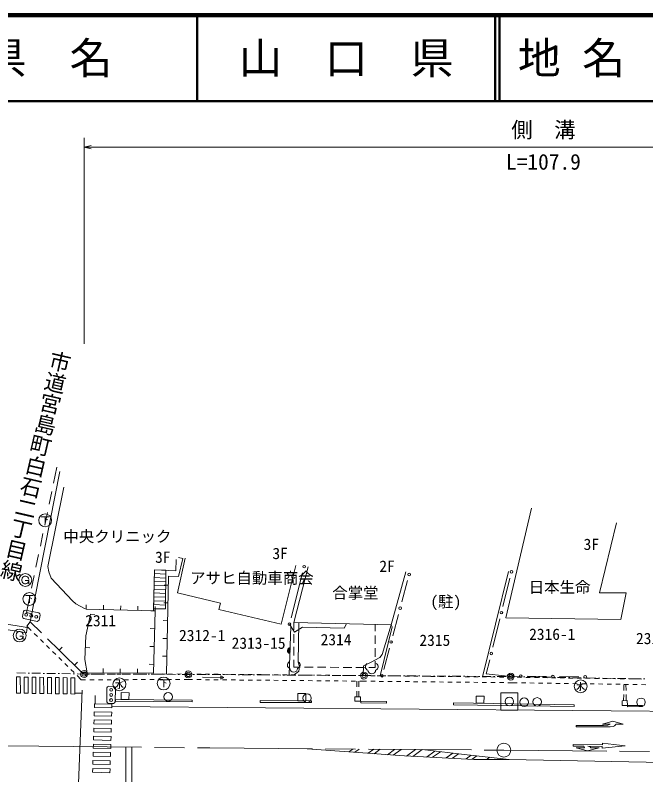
# Model space of a CAD drawing. Units: millimetres, scale not verified. Extents: x 40000 to 680000, y 20000 to 380000.
# Drawn here: x 311784 to 385298, y 291478 to 380000 of the extents above; entities that cross this region are included whole.
import ezdxf
from ezdxf.enums import TextEntityAlignment as Align

# ---------------------------------------------------------------- set-up
doc = ezdxf.new("R2010")
doc.units = ezdxf.units.MM
doc.header["$LTSCALE"] = 1000
doc.header["$PDMODE"] = 32
doc.header["$PDSIZE"] = 500
doc.linetypes.add('CHAIN', pattern=[18.5, 12, -1.5, 3.5, -1.5])
for name, color, linetype, lineweight in [('M-BGD', 7, 'Continuous', 13), ('M-BGD-EXST', 7, 'Continuous', 13), ('M-BMK', 2, 'CHAIN', 13), ('M-BMK-OTRS', 5, 'Continuous', 13), ('M-BMK-ROW', 30, 'Continuous', 13), ('M-BMK-SRVR', 3, 'Continuous', 13), ('M-STR-HTXT', 7, 'Continuous', 13), ('M-STR-STRC', 7, 'Continuous', 13), ('M-TTL', 2, 'Continuous', 140), ('M-TTL-LINE', 7, 'Continuous', 50)]:
    doc.layers.add(name, color=color, linetype=linetype, lineweight=lineweight)
doc.layers.add('M-BMK-HTXT', color=7, linetype='Continuous')
doc.layers.add('M-TTL-TXT', color=7, linetype='Continuous')
doc.styles.add('@ＭＳ ゴシック', font='')
doc.styles.add('ＭＳ ゴシック', font='')
doc.styles.get('@ＭＳ ゴシック').set_extended_font_data('@MS Gothic')
doc.styles.get('ＭＳ ゴシック').set_extended_font_data('MS Gothic')

msp = doc.modelspace()

# ---------------------------------------------------------------- linework, layer by layer
at = {"layer": 'M-BGD'}
for p, q in [((316989, 326817), (313521, 309315)), ((316249, 325467), (316637, 327328)), ((315739, 323019), (316045, 324488)), ((315229, 320572), (315535, 322040)), ((314720, 318124), (315026, 319593)), ((314210, 315677), (314516, 317145)), ((331328, 316694), (330841, 316807)), ((366266, 302891), (369310, 315168)), ((313700, 313229), (314006, 314698)), ((327997, 314469), (329353, 314411)), ((328007, 314919), (329358, 314862)), ((345281, 315003), (343938, 309753)), ((369463, 314404), (368646, 311104)), ((327979, 313569), (329342, 313511)), ((327988, 314019), (329347, 313961)), ((329649, 313574), (329149, 313586)), ((357513, 314103), (356848, 311618)), ((327961, 312669), (329332, 312611)), ((327970, 313119), (329337, 313061)), ((313108, 310389), (313496, 312250)), ((327943, 311769), (329321, 311710)), ((327952, 312219), (329327, 312161)), ((320057, 310795), (320070, 311295)), ((320057, 310795), (320070, 311295)), ((328085, 310575), (320057, 310795)), ((322064, 310740), (322078, 311240)), ((324071, 310685), (324085, 311185)), ((326078, 310630), (326092, 311130)), ((327925, 310869), (329238, 310813)), ((327934, 311319), (329316, 311260)), ((328085, 310575), (328099, 311075)), ((329600, 311504), (329100, 311516)), ((312741, 310508), (312618, 309921)), ((312978, 310663), (314544, 310335)), ((313707, 310255), (313108, 310389)), ((314576, 309511), (314699, 310098)), ((320566, 310214), (321055, 310111)), ((328085, 310575), (327586, 310589)), ((356460, 310169), (355794, 307683)), ((314339, 309356), (312773, 309684)), ((313521, 309315), (313159, 308793)), ((314855, 308012), (313521, 309315)), ((329551, 309434), (329051, 309445)), ((344273, 309219), (344270, 308374)), ((353761, 308231), (353759, 308987)), ((368286, 309648), (367469, 306348)), ((313159, 308793), (313655, 308304)), ((328030, 308499), (327530, 308513)), ((343914, 308774), (343741, 303117)), ((314011, 307953), (314367, 307602)), ((314724, 307251), (315080, 306900)), ((316905, 306011), (315570, 307314)), ((329502, 307363), (329003, 307375)), ((344269, 307874), (344266, 306874)), ((353763, 306731), (353761, 307731)), ((315436, 306549), (315792, 306198)), ((316905, 306011), (317255, 306368)), ((319973, 306296), (320473, 306274)), ((327975, 306423), (327475, 306436)), ((344265, 306374), (344262, 305374)), ((316148, 305847), (316504, 305497)), ((353765, 305231), (353764, 306231)), ((355406, 306234), (354741, 303748)), ((316861, 305146), (317217, 304795)), ((318698, 304254), (319048, 304611)), ((329454, 305293), (328954, 305304)), ((344260, 304874), (344258, 304028)), ((353767, 303975), (353766, 304731)), ((367109, 304891), (366701, 303241)), ((317573, 304444), (317929, 304093)), ((318285, 303742), (318641, 303391)), ((322029, 303349), (322033, 303849)), ((324029, 303335), (324033, 303835)), ((326029, 303322), (326033, 303822)), ((327919, 304347), (327419, 304360)), ((344258, 304028), (345013, 304024)), ((345513, 304021), (346513, 304016)), ((347013, 304013), (348013, 304007)), ((348513, 304005), (349513, 303999)), ((350013, 303996), (351013, 303991)), ((351513, 303988), (352513, 303982)), ((353013, 303979), (353767, 303975)), ((318998, 303040), (319494, 302551)), ((319595, 303375), (319729, 303226)), ((319729, 303226), (319758, 303198)), ((319758, 303198), (320120, 303199)), ((320620, 303200), (321120, 303201)), ((321620, 303202), (322120, 303204)), ((322620, 303205), (323120, 303206)), ((323620, 303208), (324120, 303209)), ((324620, 303210), (325120, 303211)), ((325620, 303213), (326120, 303214)), ((326620, 303215), (327120, 303216)), ((327620, 303218), (328120, 303219)), ((328620, 303220), (329120, 303222)), ((329405, 303222), (328905, 303234)), ((329620, 303223), (330120, 303224)), ((330620, 303225), (331120, 303227)), ((331620, 303228), (331983, 303229)), ((331983, 303229), (332455, 303224)), ((332955, 303220), (333455, 303215)), ((333621, 302843), (336121, 302817)), ((333955, 303210), (334455, 303205)), ((334955, 303201), (335455, 303196)), ((335744, 302633), (335748, 303008)), ((336121, 302817), (335744, 302633)), ((335748, 303008), (336121, 302817)), ((335955, 303191), (336455, 303186)), ((336955, 303182), (337455, 303177)), ((337955, 303172), (338455, 303167)), ((338955, 303163), (339455, 303158)), ((339955, 303153), (340455, 303148)), ((340955, 303144), (341455, 303139)), ((341955, 303134), (342455, 303129)), ((342955, 303125), (343455, 303120)), ((343955, 303115), (344455, 303110)), ((344955, 303106), (345455, 303101)), ((345955, 303096), (346455, 303091)), ((346955, 303087), (347455, 303082)), ((347955, 303077), (348455, 303072)), ((348955, 303068), (349455, 303063)), ((349954, 303058), (350454, 303053)), ((350954, 303049), (351454, 303044)), ((351954, 303039), (352427, 303035)), ((352427, 303035), (352741, 303031)), ((353241, 303026), (353741, 303021)), ((354241, 303016), (354740, 303010)), ((355240, 303005), (355740, 303000)), ((356240, 302995), (356740, 302990)), ((357240, 302985), (357740, 302979)), ((358240, 302974), (358740, 302969)), ((359240, 302964), (359740, 302959)), ((360240, 302953), (360740, 302948)), ((361240, 302943), (361740, 302938)), ((362240, 302933), (362740, 302927)), ((363240, 302922), (363740, 302917)), ((364240, 302912), (364740, 302907)), ((365240, 302901), (365740, 302896)), ((366240, 302891), (366740, 302886)), ((366701, 303241), (368837, 303006)), ((367240, 302881), (367740, 302875)), ((368240, 302870), (368740, 302865)), ((368837, 303006), (369965, 302992)), ((369240, 302860), (369553, 302857)), ((369553, 302857), (369803, 302853)), ((370303, 302846), (370803, 302839)), ((371303, 302831), (371803, 302824)), ((371464, 302973), (373721, 302944)), ((372303, 302817), (372803, 302810)), ((373303, 302802), (373803, 302795)), ((374303, 302788), (374803, 302781)), ((375220, 302925), (377477, 302897)), ((375303, 302773), (375803, 302766)), ((376303, 302759), (376803, 302752)), ((319494, 302551), (319987, 302552)), ((320487, 302553), (320987, 302555)), ((321487, 302556), (321987, 302557)), ((322487, 302559), (322987, 302560)), ((323487, 302561), (323987, 302562)), ((324487, 302564), (324987, 302565)), ((325487, 302566), (325987, 302567)), ((326487, 302569), (326987, 302570)), ((327487, 302571), (327987, 302572)), ((328487, 302574), (328987, 302575)), ((329487, 302576), (329987, 302578)), ((330487, 302579), (330987, 302580)), ((331487, 302581), (331980, 302583)), ((331980, 302583), (332451, 302578)), ((332951, 302573), (333451, 302569)), ((333951, 302564), (334451, 302559)), ((334951, 302554), (335451, 302550)), ((335951, 302545), (336451, 302540)), ((336951, 302535), (337451, 302531)), ((337951, 302526), (338451, 302521)), ((338951, 302516), (339451, 302512)), ((339951, 302507), (340451, 302502)), ((340951, 302497), (341451, 302493)), ((341951, 302488), (342450, 302483)), ((342950, 302478), (343450, 302474)), ((343950, 302469), (344450, 302464)), ((344950, 302459), (345450, 302455)), ((345950, 302450), (346450, 302445)), ((346950, 302440), (347450, 302436)), ((347950, 302431), (348450, 302426)), ((348950, 302421), (349450, 302417)), ((349950, 302412), (350450, 302407)), ((350950, 302402), (351450, 302398)), ((351626, 302396), (351619, 301729)), ((351862, 302394), (351862, 301727)), ((351950, 302393), (352421, 302388)), ((352421, 302388), (352733, 302385)), ((353233, 302380), (353733, 302375)), ((354233, 302370), (354733, 302364)), ((355233, 302359), (355733, 302354)), ((356233, 302349), (356733, 302344)), ((357233, 302338), (357733, 302333)), ((358233, 302328), (358733, 302323)), ((359233, 302318), (359733, 302312)), ((360233, 302307), (360733, 302302)), ((361233, 302297), (361733, 302292)), ((362233, 302286), (362733, 302281)), ((363233, 302276), (363733, 302271)), ((364233, 302266), (364733, 302261)), ((365233, 302255), (365733, 302250)), ((366233, 302245), (366733, 302240)), ((367233, 302235), (367733, 302229)), ((368233, 302224), (368733, 302219)), ((369232, 302214), (369545, 302211)), ((369545, 302211), (370295, 302200)), ((370795, 302192), (371295, 302185)), ((371795, 302178), (372295, 302171)), ((372795, 302163), (373295, 302156)), ((373795, 302149), (374295, 302142)), ((374795, 302134), (375295, 302127)), ((375795, 302120), (376295, 302113)), ((376794, 302105), (377294, 302098)), ((377303, 302744), (377803, 302737)), ((377794, 302091), (378294, 302084)), ((378303, 302730), (378802, 302723)), ((378794, 302076), (379294, 302069)), ((379302, 302715), (379802, 302708)), ((379794, 302062), (380294, 302055)), ((380302, 302701), (380802, 302694)), ((380794, 302047), (381294, 302040)), ((381302, 302686), (381802, 302679)), ((381794, 302033), (382294, 302026)), ((382302, 302672), (382802, 302665)), ((382735, 302019), (382728, 301321)), ((382794, 302018), (383294, 302011)), ((382982, 302016), (382989, 301322)), ((383302, 302657), (383802, 302650)), ((383794, 302004), (384294, 301997)), ((384302, 302643), (384802, 302636)), ((384794, 301989), (385294, 301982)), ((322456, 299996), (322481, 301596)), ((323285, 301783), (322685, 301793)), ((323481, 301580), (323456, 299980)), ((351613, 301230), (351605, 300563)), ((351861, 301227), (351861, 300561)), ((368390, 299023), (368390, 301023)), ((368390, 301023), (370390, 301023)), ((370390, 301023), (370390, 299023)), ((382722, 300821), (382714, 300122)), ((382994, 300822), (383001, 300128)), ((322652, 299793), (323252, 299784)), ((370390, 299023), (368390, 299023))]:
    msp.add_line(p, q, dxfattribs=at)
for points in [[(317467, 324989), (315601, 315760), (315695, 315126), (315965, 314399), (318461, 311771), (318849, 311398), (319846, 310864), (320057, 310795)], [(371986, 322538), (368973, 309772), (382369, 309595), (383023, 312680), (379908, 312680), (381870, 320832)], [(327919, 310580), (328016, 315369), (330527, 315263), (330568, 316569)], [(331328, 316694), (330836, 314575), (329673, 314610), (329405, 303222)], [(331612, 316711), (330698, 312681), (335724, 311475), (335510, 310732), (342780, 309050), (344512, 315869)], [(345950, 315711), (344273, 309219), (355630, 308941), (357324, 315143)], [(328085, 310575), (327891, 303309), (320167, 303362), (319911, 304902), (320036, 307690), (320566, 310214)], [(350388, 309069), (350123, 308574), (345294, 308683), (344344, 308107), (343752, 309026)], [(344847, 309205), (344771, 304589), (344927, 304090), (344849, 303545), (344615, 303358), (344272, 303112)], [(352346, 303039), (352381, 304162), (353281, 304598), (354285, 305159), (354548, 305481), (355630, 308941)], [(355630, 308941), (355733, 308739), (354337, 303025)], [(320167, 303362), (319595, 303375), (316905, 306011)]]:
    msp.add_lwpolyline(points, dxfattribs=at)
for points in [[(328016, 315369), (329363, 315312), (329311, 310814), (327924, 310794)], [(310104, 309149), (313192, 308646), (313092, 308035), (310004, 308538)], [(324131, 300249), (325045, 300240), (325054, 301048), (324140, 301058)], [(323486, 300256), (332413, 300164), (332411, 299984), (323484, 300075)], [(340356, 300123), (346332, 300095), (346331, 299887), (340355, 299915)], [(344718, 300102), (345651, 300098), (345655, 300951), (344722, 300955)], [(351379, 300565), (352025, 300560), (352021, 300055), (351375, 300060)], [(365506, 299823), (366427, 299809), (366440, 300633), (365518, 300647)], [(382542, 300118), (383141, 300132), (383154, 299552), (382554, 299539)], [(352062, 300055), (355067, 300034), (355066, 299834), (352061, 299854)], [(362868, 299862), (376941, 299650), (376937, 299427), (362864, 299640)], [(383167, 299552), (384925, 299566), (384926, 299426), (383168, 299413)]]:
    msp.add_lwpolyline(points, close=True, dxfattribs=at)
for centre, radius in [((345467, 315730), 150), ((369643, 315132), 150), ((357707, 314828), 150), ((356654, 310893), 150), ((313071, 310133), 167), ((313658, 310010), 167), ((314246, 309887), 167), ((368466, 310376), 150), ((343752, 309026), 150), ((355600, 306959), 150), ((367289, 305620), 150), ((354547, 303024), 150), ((370715, 302982), 150), ((374471, 302935), 150), ((378227, 302887), 150), ((322978, 301388), 167), ((329626, 300560), 500), ((322959, 300188), 167), ((322969, 300788), 167), ((345806, 300420), 500), ((369390, 300023), 500), ((371111, 299933), 500), ((372641, 299968), 500), ((384739, 299925), 500)]:
    msp.add_circle(centre, radius, dxfattribs=at)
for centre, radius, start, end in [((312926, 309953), 310, 185.98214, 240.34327), ((313006, 310362), 302, 95.28831, 151.0371), ((314381, 310059), 320, 6.95928, 59.36612), ((314301, 309672), 318, 276.73293, 329.59247), ((343882, 305944), 354, 97.04242, 259.4476), ((343882, 305944), 283, 99.26646, 257.22356), ((343882, 305944), 212, 103.01279, 253.47723), ((343882, 305944), 142, 110.72451, 245.7655), ((343882, 305944), 100, 121.04218, 235.44784), ((343910, 304267), 402, 116.08703, 255.33416), ((344606, 304267), 402, 284.66584, 63.91297), ((344258, 303878), 450, 180, 0), ((353007, 304070), 402, 116.08703, 255.33416), ((353355, 303681), 450, 180, 0), ((353704, 304070), 402, 284.66584, 63.91297), ((322775, 301497), 310, 106.89743, 161.25856), ((323191, 301496), 302, 16.2036, 71.95239), ((322759, 300093), 318, 197.64822, 250.50777), ((323154, 300088), 320, 287.87458, 340.28141)]:
    msp.add_arc(centre, radius, start, end, dxfattribs=at)
at = {"layer": 'M-BGD-EXST'}
for p, q in [((314826, 321552), (315726, 321552)), ((315276, 321552), (315276, 320689)), ((315276, 321327), (315576, 321177)), ((312588, 314403), (312550, 314253)), ((312663, 314516), (312588, 314403)), ((312775, 314591), (312663, 314516)), ((312888, 314628), (312775, 314591)), ((313038, 314628), (312888, 314628)), ((313150, 314591), (313038, 314628)), ((313263, 314516), (313150, 314591)), ((313338, 314403), (313263, 314516)), ((313375, 314253), (313338, 314403)), ((312550, 314253), (312550, 314103)), ((312550, 314103), (312588, 313953)), ((312588, 313953), (312663, 313841)), ((312663, 313841), (312775, 313766)), ((312775, 313766), (312888, 313728)), ((312888, 313728), (313038, 313728)), ((312963, 314103), (313375, 314103)), ((313038, 313728), (313150, 313766)), ((313150, 313766), (313263, 313841)), ((313263, 313841), (313338, 313953)), ((313338, 313953), (313375, 314103)), ((313375, 314103), (313375, 313728)), ((312987, 312379), (313887, 312379)), ((313437, 312379), (313437, 311517)), ((313437, 312154), (313737, 312004)), ((312120, 308123), (312007, 308048)), ((312232, 308161), (312120, 308123)), ((312382, 308161), (312232, 308161)), ((312495, 308123), (312382, 308161)), ((312607, 308048), (312495, 308123)), ((311932, 307936), (311895, 307786)), ((311895, 307786), (311895, 307636)), ((311895, 307636), (311932, 307486)), ((312007, 308048), (311932, 307936)), ((311932, 307486), (312007, 307373)), ((312007, 307373), (312120, 307298)), ((312120, 307298), (312232, 307261)), ((312232, 307261), (312382, 307261)), ((312307, 307636), (312720, 307636)), ((312382, 307261), (312495, 307298)), ((312495, 307298), (312607, 307373)), ((312682, 307936), (312607, 308048)), ((312607, 307373), (312682, 307486)), ((312720, 307786), (312682, 307936)), ((312682, 307486), (312720, 307636)), ((312720, 307636), (312720, 307261)), ((323485, 302212), (323860, 302212)), ((323785, 301987), (323672, 301799)), ((323860, 302212), (323785, 301987)), ((323935, 302512), (323935, 301537)), ((324385, 302362), (323972, 302212)), ((323972, 302212), (324122, 301874)), ((324122, 301874), (324235, 301762)), ((328645, 302536), (329545, 302536)), ((329095, 302536), (329095, 301673)), ((329095, 302311), (329395, 302161)), ((377253, 301977), (377628, 301977)), ((377628, 301977), (377553, 301752)), ((377703, 302277), (377703, 301302)), ((378153, 302127), (377740, 301977)), ((377740, 301977), (377890, 301639)), ((323672, 301799), (323485, 301649)), ((323935, 301537), (323747, 301574)), ((324235, 301762), (324385, 301649)), ((377440, 301564), (377253, 301414)), ((377553, 301752), (377440, 301564)), ((377703, 301302), (377515, 301339)), ((377890, 301639), (378003, 301527)), ((378003, 301527), (378153, 301414))]:
    msp.add_line(p, q, dxfattribs=at)
for centre in [(315276, 321139), (312963, 314178), (313437, 311967), (312307, 307711), (323935, 302024), (329095, 302123), (377703, 301789)]:
    msp.add_circle(centre, 750, dxfattribs=at)
at = {"layer": 'M-BMK'}
msp.add_lwpolyline([(73097, 327118), (169582, 300146), (187882, 294971), (245176, 295060), (268760, 294979), (314522, 294824), (334460, 294605), (368746, 294348), (413659, 293936), (425220, 293728), (445230, 293540), (467397, 293241)], dxfattribs=at)
at = {"layer": 'M-BMK-OTRS'}
msp.add_lwpolyline([(323053, 299442), (412608, 298661), (414584, 298763), (423591, 299798), (433191, 300942), (438706, 301536), (459212, 301362), (473457, 301289)], dxfattribs=at)
at = {"layer": 'M-BMK-ROW'}
for p, q in [((311991, 303353), (312991, 303336)), ((313291, 303331), (313441, 303329)), ((313741, 303324), (314741, 303308)), ((315041, 303303), (315191, 303300)), ((315491, 303295), (316491, 303279)), ((316791, 303274), (316941, 303272)), ((317240, 303267), (318240, 303250)), ((318540, 303246), (318690, 303243)), ((318990, 303238), (319813, 303225)), ((319813, 303225), (319990, 303224)), ((320290, 303223), (320440, 303222)), ((320740, 303221), (321740, 303218)), ((322040, 303217), (322190, 303216)), ((322490, 303215), (323490, 303211)), ((323790, 303210), (323940, 303210)), ((324240, 303209), (325240, 303205)), ((325540, 303204), (325690, 303203)), ((325990, 303202), (326990, 303199)), ((327290, 303198), (327440, 303197)), ((327740, 303196), (328740, 303192)), ((329040, 303191), (329190, 303191)), ((329490, 303190), (330490, 303186)), ((330790, 303185), (330940, 303185)), ((331240, 303183), (331961, 303181)), ((331961, 303181), (332240, 303179)), ((332540, 303177), (332690, 303176)), ((332990, 303174), (333990, 303167)), ((334290, 303165), (334440, 303164)), ((334740, 303161), (335740, 303154)), ((336040, 303152), (336190, 303151)), ((336490, 303149), (337490, 303142)), ((337790, 303140), (337940, 303139)), ((338240, 303137), (339240, 303130)), ((339540, 303128), (339690, 303127)), ((339990, 303125), (340990, 303118)), ((341290, 303116), (341440, 303115)), ((341740, 303113), (342740, 303106)), ((343040, 303104), (343190, 303103)), ((343490, 303101), (344490, 303094)), ((344790, 303091), (344940, 303090)), ((345240, 303088), (346240, 303081)), ((346540, 303079), (346690, 303078)), ((346990, 303076), (347990, 303069)), ((348290, 303067), (348440, 303066)), ((348740, 303064), (349740, 303057)), ((350040, 303055), (350190, 303054)), ((350490, 303052), (351490, 303045)), ((351790, 303043), (351940, 303042)), ((352240, 303040), (352445, 303038)), ((352445, 303038), (353240, 303033)), ((353540, 303031), (353690, 303030)), ((353990, 303028), (354989, 303021)), ((355289, 303019), (355439, 303018)), ((355739, 303016), (356739, 303009)), ((357039, 303007), (357189, 303006)), ((357489, 303004), (358489, 302997)), ((358789, 302995), (358939, 302994)), ((359239, 302992), (360239, 302986)), ((360539, 302984), (360689, 302983)), ((360989, 302980), (361989, 302974)), ((362289, 302972), (362439, 302971)), ((362739, 302969), (363739, 302962)), ((364039, 302960), (364189, 302959)), ((364489, 302957), (365489, 302950)), ((365789, 302948), (365939, 302947)), ((366239, 302945), (367239, 302938)), ((367539, 302936), (367689, 302935)), ((367989, 302933), (368989, 302927)), ((369289, 302925), (369439, 302924)), ((369739, 302920), (370739, 302902)), ((371039, 302897), (371189, 302894)), ((371489, 302889), (372489, 302871)), ((372789, 302866), (372939, 302864)), ((373239, 302858), (374238, 302841)), ((374538, 302836), (374688, 302833)), ((374988, 302828), (375988, 302810)), ((376288, 302805), (376438, 302802)), ((376738, 302797), (377738, 302780)), ((378038, 302774), (378188, 302772)), ((378488, 302766), (379488, 302749)), ((379788, 302744), (379938, 302741)), ((380238, 302736), (381237, 302718)), ((381537, 302713), (381687, 302710)), ((381987, 302705), (382987, 302688)), ((383287, 302682), (383437, 302680)), ((383737, 302675), (384737, 302657)), ((385037, 302652), (385187, 302649))]:
    msp.add_line(p, q, dxfattribs=at)
for centre in [(319813, 303225), (331961, 303181), (352445, 303038), (369555, 302923)]:
    msp.add_circle(centre, 400, dxfattribs=at)
for p in [(319813, 303225), (331961, 303181), (352445, 303038), (369555, 302923)]:
    msp.add_point(p, dxfattribs=at)
at = {"layer": 'M-BMK-SRVR'}
msp.add_circle((368746, 294348), 800, dxfattribs=at)
at = {"layer": 'M-STR-HTXT'}
for p, q in [((319822, 365720), (319822, 341693)), ((319822, 364626), (320622, 364826)), ((319822, 364626), (426907, 364626)), ((319822, 364626), (320622, 364426))]:
    msp.add_line(p, q, dxfattribs=at)
at = {"layer": 'M-STR-STRC'}
for p, q in [((318738, 301003), (319573, 300983)), ((319587, 301349), (319105, 289054)), ((321121, 300737), (321123, 299755)), ((381465, 297724), (380257, 297394)), ((382673, 297396), (381465, 297724)), ((377181, 297226), (380367, 297229)), ((377181, 297226), (377181, 297061)), ((377181, 297061), (381136, 297065)), ((381135, 297394), (380257, 297394)), ((380870, 297270), (380367, 297229)), ((381135, 297394), (380870, 297270)), ((381492, 297117), (381136, 297065)), ((381654, 297191), (381492, 297117)), ((381758, 297287), (381654, 297191)), ((381795, 297395), (381758, 297287)), ((382673, 297396), (381795, 297395)), ((376824, 294825), (376826, 295008)), ((378040, 294810), (376824, 294825)), ((380230, 294965), (376826, 295008)), ((378068, 294804), (378040, 294810)), ((378159, 294626), (378068, 294804)), ((378812, 294731), (378526, 294804)), ((380228, 294782), (378526, 294804)), ((382903, 294840), (380225, 294600)), ((380225, 294600), (380228, 294782)), ((380230, 294965), (380232, 295147)), ((380232, 295147), (382903, 294840)), ((324667, 290006), (324701, 294712)), ((325374, 294705), (325366, 289995)), ((345809, 294520), (357171, 293676)), ((345809, 294520), (357171, 293676)), ((350693, 294157), (351137, 294480)), ((351895, 294474), (351387, 294106)), ((352931, 293991), (353579, 294462)), ((354336, 294456), (353625, 293939)), ((355169, 293825), (356020, 294443)), ((356778, 294438), (355863, 293773)), ((357414, 293664), (358462, 294425)), ((359222, 294421), (358132, 293629)), ((364476, 293802), (359241, 294419)), ((364476, 293802), (359241, 294419)), ((359725, 293551), (360686, 294249)), ((360443, 293516), (361345, 294171)), ((362809, 293999), (362036, 293437)), ((362753, 293402), (363467, 293921)), ((378159, 294626), (377186, 294638)), ((378519, 294257), (377186, 294638)), ((379861, 294604), (378519, 294257)), ((378888, 294617), (378812, 294731)), ((379861, 294604), (378888, 294617)), ((364936, 293752), (364347, 293324)), ((369373, 293268), (364476, 293802)), ((369373, 293268), (364476, 293802)), ((365064, 293289), (365602, 293679)), ((367081, 293518), (366748, 293276)), ((369373, 293268), (416145, 292352))]:
    msp.add_line(p, q, dxfattribs=at)
for points in [[(311934, 300994), (311930, 302886), (312380, 302879), (312384, 300987)], [(312841, 300980), (312837, 302872), (313287, 302865), (313291, 300973)], [(313749, 300966), (313745, 302858), (314195, 302851), (314199, 300959)], [(314657, 300952), (314653, 302844), (315103, 302837), (315107, 300945)], [(315565, 300938), (315561, 302830), (316011, 302823), (316015, 300931)], [(316472, 300924), (316468, 302816), (316918, 302809), (316922, 300917)], [(317380, 300910), (317376, 302802), (317826, 302795), (317830, 300903)], [(318288, 300896), (318284, 302788), (318734, 302781), (318738, 300889)], [(321020, 299307), (323048, 299264), (323061, 299714), (321032, 299756)], [(320993, 298364), (323022, 298322), (323034, 298772), (321006, 298814)], [(320967, 297422), (322995, 297380), (323008, 297830), (320979, 297872)], [(320940, 296480), (322969, 296437), (322981, 296887), (320953, 296929)], [(320914, 295537), (322942, 295495), (322955, 295945), (320926, 295987)], [(320887, 294595), (322916, 294553), (322928, 295003), (320900, 295045)], [(320861, 293653), (322889, 293610), (322902, 294060), (320873, 294102)], [(320834, 292710), (322863, 292668), (322875, 293118), (320847, 293160)], [(320808, 291768), (322836, 291726), (322849, 292176), (320820, 292218)]]:
    msp.add_lwpolyline(points, close=True, dxfattribs=at)
msp.add_lwpolyline([(357171, 293676), (365246, 293280), (369373, 293268)], dxfattribs=at)
at = {"layer": 'M-TTL'}
msp.add_line((680000, 380000), (40000, 380000), dxfattribs=at)
at = {"layer": 'M-TTL-LINE'}
for p, q in [((333000, 380000), (333000, 370000)), ((367750, 380000), (367750, 370000)), ((368250, 380000), (368250, 370000)), ((40000, 370000), (680000, 370000))]:
    msp.add_line(p, q, dxfattribs=at)

# ---------------------------------------------------------------- texts
at = {"layer": 'M-BGD', "style": 'ＭＳ ゴシック'}
for s, p in [('中央クリニック', (323697, 319254)), ('3F', (378942, 318340)), ('3F', (342674, 317278)), ('3F', (328990, 316839)), ('2F', (355139, 315789)), ('アサヒ自動車商会', (339378, 314416)), ('合掌堂', (351436, 312680)), ('日本生命', (375244, 313342)), ('(駐)', (361988, 311662))]:
    msp.add_text(s, height=1320, dxfattribs=at).set_placement(p, align=Align.MIDDLE_CENTER)
at = {"layer": 'M-BMK-HTXT', "style": '@ＭＳ ゴシック'}
msp.add_text('市道宮島町白石二丁目線', height=1833, rotation=256.942, dxfattribs=at).set_placement((312739, 327773), align=Align.BOTTOM_CENTER)
at = {"layer": 'M-BMK-HTXT', "style": 'ＭＳ ゴシック'}
for s, p in [('2311', (321748, 308387)), ('2312-1', (333585, 306663)), ('2316-1', (374393, 306806)), ('2313-15', (340159, 305766)), ('2314', (349190, 306175)), ('2315', (360705, 306105)), ('2316-8', (386852, 306312))]:
    msp.add_text(s, height=1320, dxfattribs=at).set_placement(p, align=Align.BOTTOM_CENTER)
at = {"layer": 'M-STR-HTXT', "style": 'ＭＳ ゴシック'}
for s, p in [('側\u3000溝', (373364, 365182)), ('L=107.9', (373364, 361449))]:
    msp.add_text(s, height=1833, dxfattribs=at).set_placement(p, align=Align.BOTTOM_CENTER)
at = {"layer": 'M-TTL-TXT', "style": 'ＭＳ ゴシック'}
for s, p in [('県\u3000名', (315625, 375000)), ('山\u3000口\u3000県', (350375, 375000))]:
    msp.add_text(s, height=3666, dxfattribs=at).set_placement(p, align=Align.MIDDLE_CENTER)
msp.add_text('地 名', height=3666, dxfattribs=at).set_placement((370380, 375000), align=Align.MIDDLE_LEFT)

doc.saveas('drawing.dxf')
